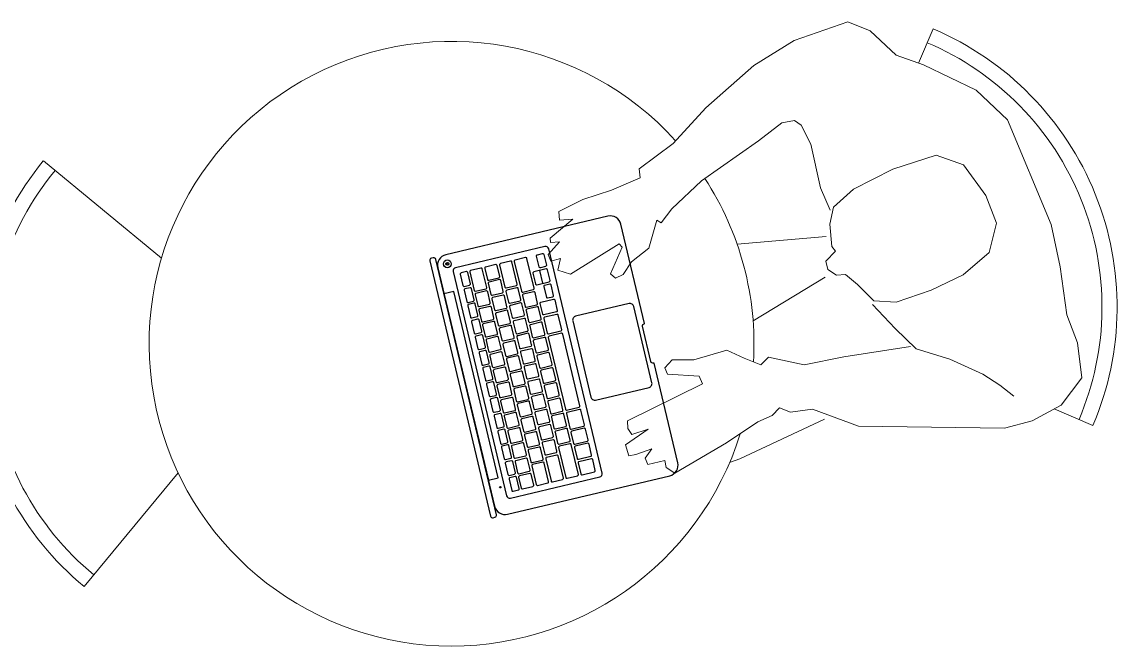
# Model space of a CAD drawing. Header units: millimetres. Extents: x -1911 to 4021, y -174 to 2851.
# Drawn here: x 3112.5 to 3308, y 1079.7 to 1191.1 of the extents above; entities that cross this region are included whole.
import ezdxf

# ---------------------------------------------------------------- set-up
doc = ezdxf.new("R2010")
doc.units = ezdxf.units.MM
doc.layers.add('ARREDI attrezzature - furniture', color=175, linetype='Continuous', lineweight=9)
doc.layers.add('PERSONE - people', color=251, linetype='Continuous', lineweight=5)
doc.layers.add('mac_dwg', color=7, linetype='Continuous')

# ---------------------------------------------------------------- blocks, each defined once
blk = doc.blocks.new('portatile')
at = {"layer": 'mac_dwg'}
blk.add_line((1459.6, 504.95), (1461.95, 504.95), dxfattribs=at)
for points in [[(1468.17, 523.68), (1421.31, 523.68, 0.414214), (1420.92, 523.29), (1420.92, 522.97, 0.414214), (1421.31, 522.58), (1468.17, 522.58, 0.414214), (1468.56, 522.97), (1468.56, 523.29, 0.414214)], [(1441.12, 488.97), (1441.12, 489.05, -0.414214), (1441.51, 489.44), (1448, 489.44, -0.414214), (1448.38, 489.05), (1448.38, 488.97), (1466.63, 488.97, 0.414214), (1468.56, 490.9), (1468.56, 520.65, 0.414214), (1466.63, 522.58), (1422.85, 522.58, 0.414214), (1420.92, 520.65), (1420.92, 490.9, 0.414214), (1422.85, 488.97)], [(1465.33, 520.07), (1424.18, 520.07, 0.414214), (1423.6, 519.49), (1423.6, 503.11, 0.414214), (1424.18, 502.53), (1465.33, 502.53, 0.414214), (1465.91, 503.11), (1465.91, 519.49, 0.414214)], [(1466.95, 521.02, 0.075623), (1466.87, 521.02), (1466.87, 520.76), (1466.95, 520.76)], [(1426.99, 518.95), (1424.91, 518.95, 0.414214), (1424.71, 518.75), (1424.71, 517.78, 0.414214), (1424.91, 517.58), (1426.99, 517.58, 0.414214), (1427.18, 517.78), (1427.18, 518.75, 0.414214)], [(1429.89, 518.95), (1427.81, 518.95, 0.414214), (1427.61, 518.75), (1427.61, 517.78, 0.414214), (1427.81, 517.58), (1429.89, 517.58, 0.414214), (1430.08, 517.78), (1430.08, 518.75, 0.414214)], [(1432.8, 518.95), (1430.72, 518.95, 0.414214), (1430.53, 518.75), (1430.53, 517.78, 0.414214), (1430.72, 517.58), (1432.8, 517.58, 0.414214), (1433, 517.78), (1433, 518.75, 0.414214)], [(1435.65, 518.95), (1433.57, 518.95, 0.414214), (1433.37, 518.75), (1433.37, 517.78, 0.414214), (1433.57, 517.58), (1435.65, 517.58, 0.414214), (1435.84, 517.78), (1435.84, 518.75, 0.414214)], [(1438.55, 518.95), (1436.47, 518.95, 0.414214), (1436.27, 518.75), (1436.27, 517.78, 0.414214), (1436.47, 517.58), (1438.55, 517.58, 0.414214), (1438.74, 517.78), (1438.74, 518.75, 0.414214)], [(1441.47, 518.95), (1439.38, 518.95, 0.414214), (1439.19, 518.75), (1439.19, 517.78, 0.414214), (1439.38, 517.58), (1441.47, 517.58, 0.414214), (1441.66, 517.78), (1441.66, 518.75, 0.414214)], [(1444.35, 518.95), (1442.27, 518.95, 0.414214), (1442.07, 518.75), (1442.07, 517.78, 0.414214), (1442.27, 517.58), (1444.35, 517.58, 0.414214), (1444.54, 517.78), (1444.54, 518.75, 0.414214)], [(1447.24, 518.95), (1445.15, 518.95, 0.414214), (1444.96, 518.75), (1444.96, 517.78, 0.414214), (1445.15, 517.58), (1447.24, 517.58, 0.414214), (1447.43, 517.78), (1447.43, 518.75, 0.414214)], [(1450.11, 518.95), (1448.03, 518.95, 0.414214), (1447.83, 518.75), (1447.83, 517.78, 0.414214), (1448.03, 517.58), (1450.11, 517.58, 0.414214), (1450.3, 517.78), (1450.3, 518.75, 0.414214)], [(1453, 518.95), (1450.91, 518.95, 0.414214), (1450.72, 518.75), (1450.72, 517.78, 0.414214), (1450.91, 517.58), (1453, 517.58, 0.414214), (1453.19, 517.78), (1453.19, 518.75, 0.414214)], [(1455.87, 518.95), (1453.79, 518.95, 0.414214), (1453.59, 518.75), (1453.59, 517.78, 0.414214), (1453.79, 517.58), (1455.87, 517.58, 0.414214), (1456.06, 517.78), (1456.06, 518.75, 0.414214)], [(1458.8, 518.95), (1456.72, 518.95, 0.414214), (1456.52, 518.75), (1456.52, 517.78, 0.414214), (1456.72, 517.58), (1458.8, 517.58, 0.414214), (1458.99, 517.78), (1458.99, 518.75, 0.414214)], [(1461.64, 518.95), (1459.56, 518.95, 0.414214), (1459.36, 518.75), (1459.36, 517.78, 0.414214), (1459.56, 517.58), (1461.64, 517.58, 0.414214), (1461.83, 517.78), (1461.83, 518.75, 0.414214)], [(1464.58, 518.95), (1462.5, 518.95, 0.414214), (1462.31, 518.75), (1462.31, 517.78, 0.414214), (1462.5, 517.58), (1464.58, 517.58, 0.414214), (1464.78, 517.78), (1464.78, 518.75, 0.414214)], [(1426.91, 517.2), (1424.91, 517.2, 0.414214), (1424.71, 517.01), (1424.71, 515.11, 0.414214), (1424.91, 514.91), (1426.91, 514.91, 0.414214), (1427.1, 515.11), (1427.1, 517.01, 0.414214)], [(1429.7, 517.2), (1427.7, 517.2, 0.414214), (1427.51, 517.01), (1427.51, 515.11, 0.414214), (1427.7, 514.91), (1429.7, 514.91, 0.414214), (1429.89, 515.11), (1429.89, 517.01, 0.414214)], [(1432.52, 517.2), (1430.52, 517.2, 0.414214), (1430.33, 517.01), (1430.33, 515.11, 0.414214), (1430.52, 514.91), (1432.52, 514.91, 0.414214), (1432.71, 515.11), (1432.71, 517.01, 0.414214)], [(1435.29, 517.2), (1433.29, 517.2, 0.414214), (1433.09, 517.01), (1433.09, 515.11, 0.414214), (1433.29, 514.91), (1435.29, 514.91, 0.414214), (1435.48, 515.11), (1435.48, 517.01, 0.414214)], [(1438.08, 517.2), (1436.08, 517.2, 0.414214), (1435.88, 517.01), (1435.88, 515.11, 0.414214), (1436.08, 514.91), (1438.08, 514.91, 0.414214), (1438.27, 515.11), (1438.27, 517.01, 0.414214)], [(1440.84, 517.2), (1438.84, 517.2, 0.414214), (1438.65, 517.01), (1438.65, 515.11, 0.414214), (1438.84, 514.91), (1440.84, 514.91, 0.414214), (1441.04, 515.11), (1441.04, 517.01, 0.414214)], [(1443.68, 517.2), (1441.68, 517.2, 0.414214), (1441.49, 517.01), (1441.49, 515.11, 0.414214), (1441.68, 514.91), (1443.68, 514.91, 0.414214), (1443.87, 515.11), (1443.87, 517.01, 0.414214)], [(1446.43, 517.2), (1444.43, 517.2, 0.414214), (1444.24, 517.01), (1444.24, 515.11, 0.414214), (1444.43, 514.91), (1446.43, 514.91, 0.414214), (1446.62, 515.11), (1446.62, 517.01, 0.414214)], [(1449.21, 517.2), (1447.21, 517.2, 0.414214), (1447.02, 517.01), (1447.02, 515.11, 0.414214), (1447.21, 514.91), (1449.21, 514.91, 0.414214), (1449.4, 515.11), (1449.4, 517.01, 0.414214)], [(1452.02, 517.2), (1450.02, 517.2, 0.414214), (1449.82, 517.01), (1449.82, 515.11, 0.414214), (1450.02, 514.91), (1452.02, 514.91, 0.414214), (1452.21, 515.11), (1452.21, 517.01, 0.414214)], [(1454.8, 517.2), (1452.8, 517.2, 0.414214), (1452.6, 517.01), (1452.6, 515.11, 0.414214), (1452.8, 514.91), (1454.8, 514.91, 0.414214), (1454.99, 515.11), (1454.99, 517.01, 0.414214)], [(1457.57, 517.2), (1455.57, 517.2, 0.414214), (1455.38, 517.01), (1455.38, 515.11, 0.414214), (1455.57, 514.91), (1457.57, 514.91, 0.414214), (1457.77, 515.11), (1457.77, 517.01, 0.414214)], [(1460.4, 517.2), (1458.4, 517.2, 0.414214), (1458.2, 517.01), (1458.2, 515.11, 0.414214), (1458.4, 514.91), (1460.4, 514.91, 0.414214), (1460.59, 515.11), (1460.59, 517.01, 0.414214)], [(1464.58, 517.2), (1461.17, 517.2, 0.414214), (1460.98, 517.01), (1460.98, 515.11, 0.414214), (1461.17, 514.91), (1464.58, 514.91, 0.414214), (1464.78, 515.11), (1464.78, 517.01, 0.414214)], [(1428.31, 514.45), (1424.91, 514.45, 0.414214), (1424.71, 514.26), (1424.71, 512.38, 0.414214), (1424.91, 512.18), (1428.31, 512.18, 0.414214), (1428.51, 512.38), (1428.51, 514.26, 0.414214)], [(1431.11, 514.45), (1429.08, 514.45, 0.414214), (1428.89, 514.26), (1428.89, 512.38, 0.414214), (1429.08, 512.18), (1431.11, 512.18, 0.414214), (1431.3, 512.38), (1431.3, 514.26, 0.414214)], [(1433.92, 514.45), (1431.89, 514.45, 0.414214), (1431.7, 514.26), (1431.7, 512.38, 0.414214), (1431.89, 512.18), (1433.92, 512.18, 0.414214), (1434.11, 512.38), (1434.11, 514.26, 0.414214)], [(1436.71, 514.45), (1434.68, 514.45, 0.414214), (1434.49, 514.26), (1434.49, 512.38, 0.414214), (1434.68, 512.18), (1436.71, 512.18, 0.414214), (1436.9, 512.38), (1436.9, 514.26, 0.414214)], [(1439.53, 514.45), (1437.5, 514.45, 0.414214), (1437.31, 514.26), (1437.31, 512.38, 0.414214), (1437.5, 512.18), (1439.53, 512.18, 0.414214), (1439.72, 512.38), (1439.72, 514.26, 0.414214)], [(1442.27, 514.45), (1440.25, 514.45, 0.414214), (1440.05, 514.26), (1440.05, 512.38, 0.414214), (1440.25, 512.18), (1442.27, 512.18, 0.414214), (1442.47, 512.38), (1442.47, 514.26, 0.414214)], [(1445.05, 514.45), (1443.02, 514.45, 0.414214), (1442.83, 514.26), (1442.83, 512.38, 0.414214), (1443.02, 512.18), (1445.05, 512.18, 0.414214), (1445.24, 512.38), (1445.24, 514.26, 0.414214)], [(1447.85, 514.45), (1445.82, 514.45, 0.414214), (1445.63, 514.26), (1445.63, 512.38, 0.414214), (1445.82, 512.18), (1447.85, 512.18, 0.414214), (1448.04, 512.38), (1448.04, 514.26, 0.414214)], [(1450.61, 514.45), (1448.58, 514.45, 0.414214), (1448.39, 514.26), (1448.39, 512.38, 0.414214), (1448.58, 512.18), (1450.61, 512.18, 0.414214), (1450.8, 512.38), (1450.8, 514.26, 0.414214)], [(1453.43, 514.45), (1451.4, 514.45, 0.414214), (1451.21, 514.26), (1451.21, 512.38, 0.414214), (1451.4, 512.18), (1453.43, 512.18, 0.414214), (1453.62, 512.38), (1453.62, 514.26, 0.414214)], [(1456.2, 514.45), (1454.18, 514.45, 0.414214), (1453.98, 514.26), (1453.98, 512.38, 0.414214), (1454.18, 512.18), (1456.2, 512.18, 0.414214), (1456.39, 512.38), (1456.39, 514.26, 0.414214)], [(1459, 514.45), (1456.98, 514.45, 0.414214), (1456.78, 514.26), (1456.78, 512.38, 0.414214), (1456.98, 512.18), (1459, 512.18, 0.414214), (1459.2, 512.38), (1459.2, 514.26, 0.414214)], [(1461.84, 514.45), (1459.81, 514.45, 0.414214), (1459.62, 514.26), (1459.62, 512.38, 0.414214), (1459.81, 512.18), (1461.84, 512.18, 0.414214), (1462.03, 512.38), (1462.03, 514.26, 0.414214)], [(1464.58, 514.45), (1462.56, 514.45, 0.414214), (1462.36, 514.26), (1462.36, 512.38, 0.414214), (1462.56, 512.18), (1464.58, 512.18, 0.414214), (1464.78, 512.38), (1464.78, 514.26, 0.414214)], [(1428.99, 511.72), (1424.91, 511.72, 0.414214), (1424.71, 511.52), (1424.71, 509.66, 0.414214), (1424.91, 509.47), (1428.99, 509.47, 0.414214), (1429.18, 509.66), (1429.18, 511.52, 0.414214)], [(1431.81, 511.72), (1429.83, 511.72, 0.414214), (1429.64, 511.52), (1429.64, 509.66, 0.414214), (1429.83, 509.47), (1431.81, 509.47, 0.414214), (1432, 509.66), (1432, 511.52, 0.414214)], [(1434.58, 511.72), (1432.61, 511.72, 0.414214), (1432.42, 511.52), (1432.42, 509.66, 0.414214), (1432.61, 509.47), (1434.58, 509.47, 0.414214), (1434.78, 509.66), (1434.78, 511.52, 0.414214)], [(1437.37, 511.72), (1435.39, 511.72, 0.414214), (1435.2, 511.52), (1435.2, 509.66, 0.414214), (1435.39, 509.47), (1437.37, 509.47, 0.414214), (1437.56, 509.66), (1437.56, 511.52, 0.414214)], [(1440.14, 511.72), (1438.17, 511.72, 0.414214), (1437.98, 511.52), (1437.98, 509.66, 0.414214), (1438.17, 509.47), (1440.14, 509.47, 0.414214), (1440.34, 509.66), (1440.34, 511.52, 0.414214)], [(1442.94, 511.72), (1440.96, 511.72, 0.414214), (1440.77, 511.52), (1440.77, 509.66, 0.414214), (1440.96, 509.47), (1442.94, 509.47, 0.414214), (1443.13, 509.66), (1443.13, 511.52, 0.414214)], [(1445.75, 511.72), (1443.78, 511.72, 0.414214), (1443.59, 511.52), (1443.59, 509.66, 0.414214), (1443.78, 509.47), (1445.75, 509.47, 0.414214), (1445.95, 509.66), (1445.95, 511.52, 0.414214)], [(1448.51, 511.72), (1446.54, 511.72, 0.414214), (1446.34, 511.52), (1446.34, 509.66, 0.414214), (1446.54, 509.47), (1448.51, 509.47, 0.414214), (1448.7, 509.66), (1448.7, 511.52, 0.414214)], [(1451.33, 511.72), (1449.35, 511.72, 0.414214), (1449.16, 511.52), (1449.16, 509.66, 0.414214), (1449.35, 509.47), (1451.33, 509.47, 0.414214), (1451.52, 509.66), (1451.52, 511.52, 0.414214)], [(1454.07, 511.72), (1452.1, 511.72, 0.414214), (1451.9, 511.52), (1451.9, 509.66, 0.414214), (1452.1, 509.47), (1454.07, 509.47, 0.414214), (1454.26, 509.66), (1454.26, 511.52, 0.414214)], [(1456.9, 511.72), (1454.92, 511.72, 0.414214), (1454.73, 511.52), (1454.73, 509.66, 0.414214), (1454.92, 509.47), (1456.9, 509.47, 0.414214), (1457.09, 509.66), (1457.09, 511.52, 0.414214)], [(1459.68, 511.72), (1457.71, 511.72, 0.414214), (1457.51, 511.52), (1457.51, 509.66, 0.414214), (1457.71, 509.47), (1459.68, 509.47, 0.414214), (1459.87, 509.66), (1459.87, 511.52, 0.414214)], [(1464.58, 511.72), (1460.5, 511.72, 0.414214), (1460.3, 511.52), (1460.3, 509.66, 0.414214), (1460.5, 509.47), (1464.58, 509.47, 0.414214), (1464.78, 509.66), (1464.78, 511.52, 0.414214)], [(1430.4, 509.03), (1424.91, 509.03, 0.414214), (1424.71, 508.84), (1424.71, 506.92, 0.414214), (1424.91, 506.72), (1430.4, 506.72, 0.414214), (1430.59, 506.92), (1430.59, 508.84, 0.414214)], [(1433.2, 509.03), (1431.19, 509.03, 0.414214), (1430.99, 508.84), (1430.99, 506.92, 0.414214), (1431.19, 506.72), (1433.2, 506.72, 0.414214), (1433.39, 506.92), (1433.39, 508.84, 0.414214)], [(1435.99, 509.03), (1433.98, 509.03, 0.414214), (1433.79, 508.84), (1433.79, 506.92, 0.414214), (1433.98, 506.72), (1435.99, 506.72, 0.414214), (1436.18, 506.92), (1436.18, 508.84, 0.414214)], [(1438.76, 509.03), (1436.75, 509.03, 0.414214), (1436.56, 508.84), (1436.56, 506.92, 0.414214), (1436.75, 506.72), (1438.76, 506.72, 0.414214), (1438.95, 506.92), (1438.95, 508.84, 0.414214)], [(1441.59, 509.03), (1439.58, 509.03, 0.414214), (1439.39, 508.84), (1439.39, 506.92, 0.414214), (1439.58, 506.72), (1441.59, 506.72, 0.414214), (1441.78, 506.92), (1441.78, 508.84, 0.414214)], [(1444.35, 509.03), (1442.34, 509.03, 0.414214), (1442.15, 508.84), (1442.15, 506.92, 0.414214), (1442.34, 506.72), (1444.35, 506.72, 0.414214), (1444.54, 506.92), (1444.54, 508.84, 0.414214)], [(1447.14, 509.03), (1445.13, 509.03, 0.414214), (1444.94, 508.84), (1444.94, 506.92, 0.414214), (1445.13, 506.72), (1447.14, 506.72, 0.414214), (1447.34, 506.92), (1447.34, 508.84, 0.414214)], [(1449.94, 509.03), (1447.93, 509.03, 0.414214), (1447.73, 508.84), (1447.73, 506.92, 0.414214), (1447.93, 506.72), (1449.94, 506.72, 0.414214), (1450.13, 506.92), (1450.13, 508.84, 0.414214)], [(1452.72, 509.03), (1450.71, 509.03, 0.414214), (1450.51, 508.84), (1450.51, 506.92, 0.414214), (1450.71, 506.72), (1452.72, 506.72, 0.414214), (1452.91, 506.92), (1452.91, 508.84, 0.414214)], [(1455.54, 509.03), (1453.54, 509.03, 0.414214), (1453.34, 508.84), (1453.34, 506.92, 0.414214), (1453.54, 506.72), (1455.54, 506.72, 0.414214), (1455.74, 506.92), (1455.74, 508.84, 0.414214)], [(1458.3, 509.03), (1456.29, 509.03, 0.414214), (1456.1, 508.84), (1456.1, 506.92, 0.414214), (1456.29, 506.72), (1458.3, 506.72, 0.414214), (1458.49, 506.92), (1458.49, 508.84, 0.414214)], [(1464.58, 509.03), (1459.09, 509.03, 0.414214), (1458.9, 508.84), (1458.9, 506.92, 0.414214), (1459.09, 506.72), (1464.58, 506.72, 0.414214), (1464.78, 506.92), (1464.78, 508.84, 0.414214)], [(1426.92, 506.28), (1424.91, 506.28, 0.414214), (1424.71, 506.09), (1424.71, 503.81, 0.414214), (1424.91, 503.61), (1426.92, 503.61, 0.414214), (1427.11, 503.81), (1427.11, 506.09, 0.414214)], [(1429.75, 506.28), (1427.74, 506.28, 0.414214), (1427.55, 506.09), (1427.55, 503.81, 0.414214), (1427.74, 503.61), (1429.75, 503.61, 0.414214), (1429.94, 503.81), (1429.94, 506.09, 0.414214)], [(1432.51, 506.28), (1430.5, 506.28, 0.414214), (1430.31, 506.09), (1430.31, 503.81, 0.414214), (1430.5, 503.61), (1432.51, 503.61, 0.414214), (1432.7, 503.81), (1432.7, 506.09, 0.414214)], [(1435.97, 506.28), (1433.28, 506.28, 0.414214), (1433.08, 506.09), (1433.08, 503.81, 0.414214), (1433.28, 503.61), (1435.97, 503.61, 0.414214), (1436.16, 503.81), (1436.16, 506.09, 0.414214)], [(1449.95, 506.28), (1436.78, 506.28, 0.414214), (1436.58, 506.09), (1436.58, 503.81, 0.414214), (1436.78, 503.61), (1449.95, 503.61, 0.414214), (1450.14, 503.81), (1450.14, 506.09, 0.414214)], [(1453.42, 506.28), (1450.77, 506.28, 0.414214), (1450.58, 506.09), (1450.58, 503.81, 0.414214), (1450.77, 503.61), (1453.42, 503.61, 0.414214), (1453.61, 503.81), (1453.61, 506.09, 0.414214)], [(1454.24, 506.28), (1456.2, 506.28, -0.414214), (1456.39, 506.09), (1456.39, 503.81, -0.414214), (1456.2, 503.61), (1454.24, 503.61, -0.414214), (1454.05, 503.81), (1454.05, 506.09, -0.414214)], [(1458.96, 504.94), (1457.03, 504.94, 0.414214), (1456.84, 504.75), (1456.84, 503.81, 0.414214), (1457.03, 503.61), (1458.96, 503.61, 0.414214), (1459.15, 503.81), (1459.15, 504.75, 0.414214)], [(1461.76, 506.28), (1459.79, 506.28, 0.414214), (1459.6, 506.09), (1459.6, 503.81, 0.414214), (1459.79, 503.61), (1461.76, 503.61, 0.414214), (1461.95, 503.81), (1461.95, 506.09, 0.414214)], [(1462.59, 504.94), (1464.58, 504.94, -0.414214), (1464.78, 504.75), (1464.78, 503.81, -0.414214), (1464.58, 503.61), (1462.59, 503.61, -0.414214), (1462.4, 503.81), (1462.4, 504.75, -0.414214)], [(1451.81, 501.34), (1437.81, 501.34, 0.414214), (1437.12, 500.65), (1437.12, 490.84, 0.414214), (1437.81, 490.15), (1451.81, 490.15, 0.414214), (1452.51, 490.84), (1452.51, 500.65, 0.414214)]]:
    blk.add_lwpolyline(points, format="xyb", close=True, dxfattribs=at)
blk.add_lwpolyline([(1461.86, 522.58), (1427.62, 522.58), (1427.62, 520.76), (1461.86, 520.76)], close=True, dxfattribs=at)
for centre, radius in [((1425.92, 520.79), 0.136), ((1466.91, 520.76), 0.696), ((1466.91, 520.76), 0.257)]:
    blk.add_circle(centre, radius, dxfattribs=at)

msp = doc.modelspace()

# ---------------------------------------------------------------- linework, layer by layer
at = {"layer": 'ARREDI attrezzature - furniture'}
for p, q in [((3275.16, 1189.89), (3272.55, 1183.76)), ((3137.4, 1148.91), (3116.31, 1166.3)), ((3296.76, 1122), (3303.68, 1119.06)), ((3123.62, 1090.3), (3140.36, 1110.6))]:
    msp.add_line(p, q, dxfattribs=at)
for centre, radius, start, end in [((3254.01, 1140.21), 53.99, 336.9294, 66.9294), ((3189.18, 1133.65), 53.99, 42.1782, 342.6929), ((3254.01, 1140.21), 51.29, 336.9294, 66.9294), ((3157.96, 1131.95), 53.99, 140.4913, 230.4913), ((3157.96, 1131.95), 51.29, 140.4913, 230.4913), ((3189.18, 1133.65), 53.99, 356.5544, 33.1555)]:
    msp.add_arc(centre, radius, start, end, dxfattribs=at)
at = {"layer": 'PERSONE - people', "linetype": 'ByBlock'}
for p, q in [((3259.92, 1191.12), (3250.32, 1187.81)), ((3263.91, 1189.54), (3259.92, 1191.12)), ((3268.54, 1185.2), (3263.91, 1189.54)), ((3250.32, 1187.81), (3243.14, 1183.34)), ((3273.43, 1183.45), (3268.54, 1185.2)), ((3243.14, 1183.34), (3234.55, 1175.77)), ((3282.82, 1178.95), (3273.43, 1183.45)), ((3288.42, 1173.65), (3282.82, 1178.95)), ((3234.55, 1175.77), (3228.74, 1169.41)), ((3248.12, 1173.08), (3250.41, 1173.52)), ((3250.41, 1173.52), (3251.61, 1172.66)), ((3296.2, 1154.96), (3288.42, 1173.65)), ((3243.97, 1169.91), (3248.12, 1173.08)), ((3251.61, 1172.66), (3253.35, 1169.27)), ((3228.74, 1169.41), (3222.7, 1164.87)), ((3233.81, 1162.77), (3243.97, 1169.91)), ((3253.35, 1169.27), (3255.06, 1161.47)), ((3275.69, 1167.34), (3267.95, 1164.82)), ((3280.58, 1165.59), (3275.69, 1167.34)), ((3284.59, 1160.15), (3280.58, 1165.59)), ((3222.7, 1164.87), (3222.84, 1163.28)), ((3267.95, 1164.82), (3260.94, 1161.25)), ((3222.84, 1163.28), (3217.72, 1161.07)), ((3228.53, 1157.74), (3233.81, 1162.77)), ((3255.06, 1161.47), (3256.76, 1157.52)), ((3212.64, 1159.43), (3208.32, 1157.29)), ((3217.72, 1161.07), (3212.64, 1159.43)), ((3260.94, 1161.25), (3257.36, 1158.05)), ((3286.46, 1155.17), (3284.59, 1160.15)), ((3226.58, 1155.25), (3228.53, 1157.74)), ((3257.36, 1158.05), (3256.73, 1155.03)), ((3210.85, 1155.9), (3206.8, 1152.5)), ((3208.32, 1157.29), (3208.45, 1155.7)), ((3208.45, 1155.7), (3210.85, 1155.9)), ((3224.39, 1150.72), (3225.81, 1155.74)), ((3225.81, 1155.74), (3226.58, 1155.25)), ((3256.73, 1155.03), (3257.07, 1151.04)), ((3285.14, 1149.92), (3286.46, 1155.17)), ((3297.81, 1147.39), (3296.2, 1154.96)), ((3208.46, 1151.84), (3206.41, 1149.58)), ((3206.8, 1152.5), (3206.87, 1151.71)), ((3206.87, 1151.71), (3208.46, 1151.84)), ((3256.04, 1152.8), (3240.16, 1151.43)), ((3210.4, 1146.07), (3219.1, 1151.47)), ((3219.64, 1150.87), (3217.55, 1146.12)), ((3219.1, 1151.47), (3219.64, 1150.87)), ((3221.3, 1148.29), (3224.39, 1150.72)), ((3257.71, 1150.21), (3256.01, 1148.38)), ((3257.07, 1151.04), (3257.71, 1150.21)), ((3280.49, 1145.98), (3285.14, 1149.92)), ((3206.41, 1149.58), (3206.91, 1148.42)), ((3206.91, 1148.42), (3208.63, 1148.89)), ((3208.63, 1148.89), (3208.17, 1146.76)), ((3219.81, 1145.99), (3221.3, 1148.29)), ((3256.01, 1148.38), (3256.38, 1146.88)), ((3208.17, 1146.76), (3210.4, 1146.07)), ((3217.55, 1146.12), (3218.42, 1145.39)), ((3218.42, 1145.39), (3219.81, 1145.99)), ((3256.38, 1146.88), (3257.92, 1145.89)), ((3257.92, 1145.89), (3259.51, 1146.03)), ((3259.51, 1146.03), (3261.68, 1144.21)), ((3274.78, 1143.24), (3280.49, 1145.98)), ((3299.02, 1138.82), (3297.81, 1147.39)), ((3255.85, 1145.55), (3243.02, 1137.75)), ((3261.68, 1144.21), (3264.57, 1141.32)), ((3268.53, 1141.1), (3274.78, 1143.24)), ((3264.31, 1140.66), (3268.37, 1136.35)), ((3264.57, 1141.32), (3268.53, 1141.1)), ((3300.9, 1133.84), (3299.02, 1138.82)), ((3268.37, 1136.35), (3272.14, 1132.74)), ((3238.33, 1132.48), (3232.44, 1130.77)), ((3241.42, 1131.06), (3238.33, 1132.48)), ((3271.14, 1133.13), (3259.24, 1131.31)), ((3272.14, 1132.74), (3278.16, 1130.92)), ((3301.67, 1127.56), (3300.9, 1133.84)), ((3228.59, 1130.76), (3227.26, 1129.36)), ((3232.44, 1130.77), (3228.59, 1130.76)), ((3244.41, 1129.87), (3241.42, 1131.06)), ((3245.74, 1131.27), (3244.41, 1129.87)), ((3252.13, 1129.89), (3245.74, 1131.27)), ((3259.24, 1131.31), (3252.13, 1129.89)), ((3278.16, 1130.92), (3284.02, 1128.22)), ((3227.26, 1129.36), (3227.76, 1128.2)), ((3227.76, 1128.2), (3233.41, 1127.88)), ((3284.02, 1128.22), (3287.08, 1126.23)), ((3234.01, 1126.49), (3220.6, 1119.87)), ((3233.41, 1127.88), (3234.01, 1126.49)), ((3287.08, 1126.23), (3289.58, 1124.28)), ((3297.99, 1122.67), (3301.67, 1127.56)), ((3292.85, 1119.9), (3297.99, 1122.67)), ((3243.84, 1119.7), (3246.39, 1120.81)), ((3246.39, 1120.81), (3247.72, 1122.21)), ((3247.72, 1122.21), (3249.72, 1121.41)), ((3249.72, 1121.41), (3253.61, 1121.99)), ((3253.61, 1121.99), (3261.83, 1118.92)), ((3224.26, 1118.42), (3220.24, 1115.59)), ((3220.6, 1119.87), (3220.63, 1118.51)), ((3220.63, 1118.51), (3221.37, 1117.45)), ((3221.37, 1117.45), (3224.26, 1118.42)), ((3238.29, 1115.93), (3243.84, 1119.7)), ((3240.62, 1113.08), (3255.77, 1120.17)), ((3261.83, 1118.92), (3287.89, 1118.59)), ((3287.89, 1118.59), (3292.85, 1119.9)), ((3220.24, 1115.59), (3220.81, 1113.63)), ((3222.07, 1113.9), (3224.96, 1114.87)), ((3224.96, 1114.87), (3223.73, 1113.24)), ((3229.03, 1110.56), (3238.29, 1115.93)), ((3220.81, 1113.63), (3222.07, 1113.9)), ((3223.73, 1113.24), (3224.24, 1112.08)), ((3224.24, 1112.08), (3227.23, 1112.81)), ((3227.23, 1112.81), (3227.49, 1111.55)), ((3238.82, 1112.42), (3240.62, 1113.08)), ((3227.49, 1111.55), (3229.03, 1110.56))]:
    msp.add_line(p, q, dxfattribs=at)

# ---------------------------------------------------------------- block references
at = {"color": 159, "true_color": 0x22346e, "rotation": 103.3931330697991}
msp.add_blockref('portatile', (4034.81, -158.48), dxfattribs=at)

doc.saveas('drawing.dxf')
